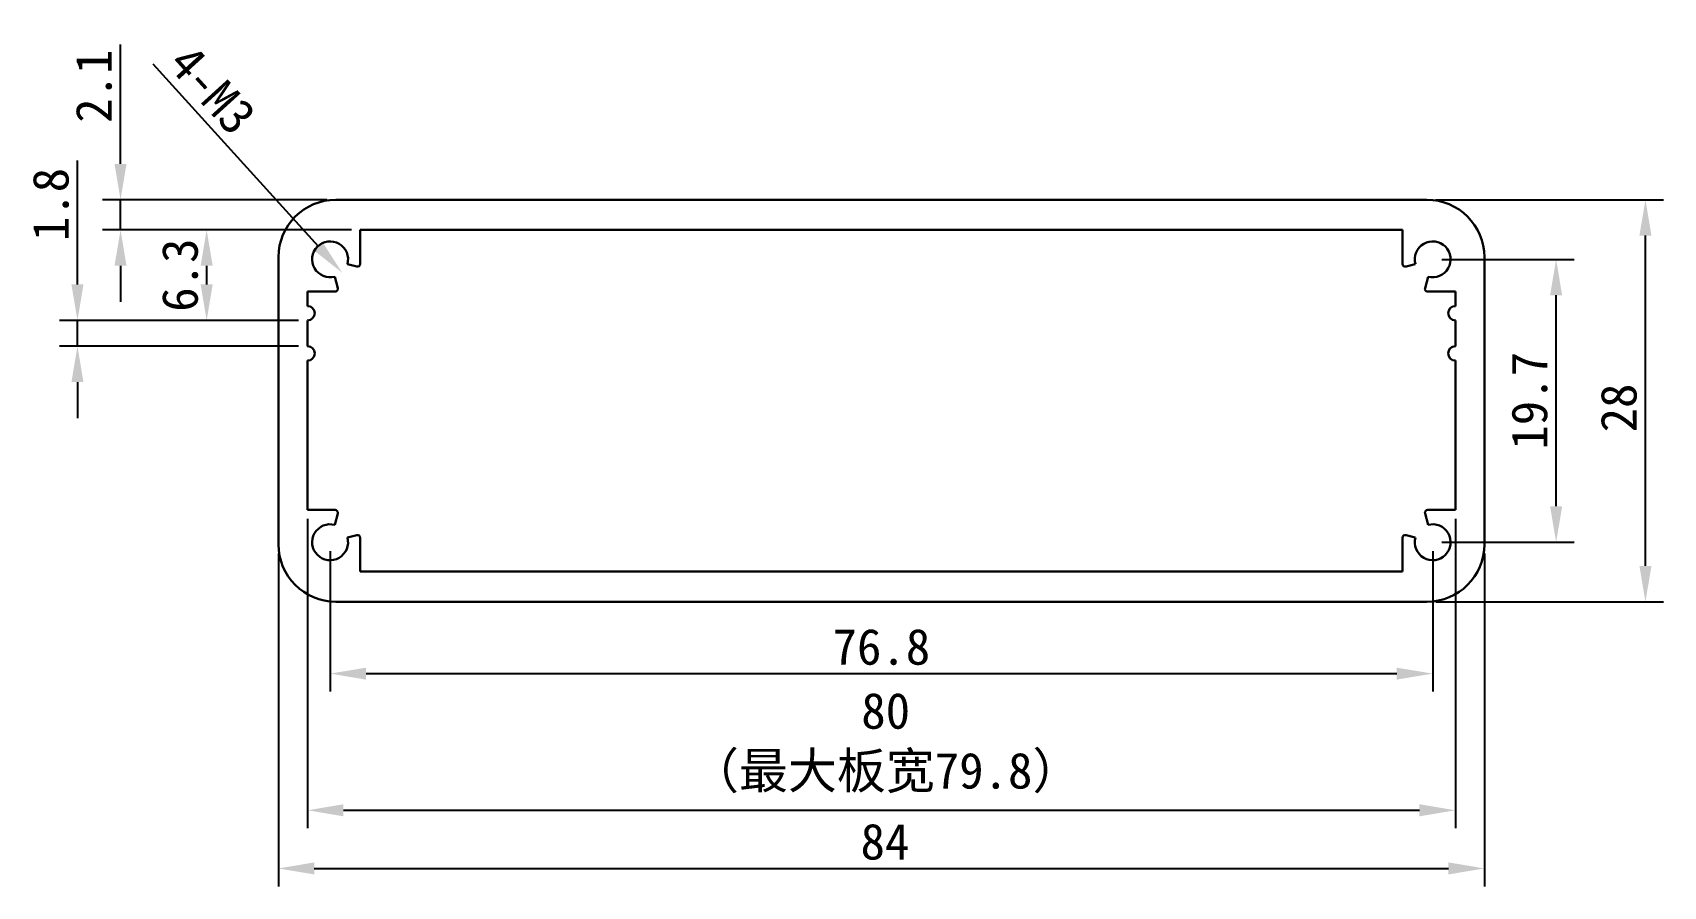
# Model space of a CAD drawing. Header units: millimetres. Extents: x 77 to 190, y 87 to 146.
import ezdxf

# ---------------------------------------------------------------- set-up
doc = ezdxf.new("R2010")
doc.units = ezdxf.units.MM
doc.header["$PDSIZE"] = -1
doc.layers.add('文字层', color=30, linetype='Continuous', lineweight=15)
doc.layers.add('细实线层', color=7, linetype='Continuous')
doc.styles.get("Standard").update_dxf_attribs({"font": 'simhei.ttf'})
doc.dimstyles.new('ISO-25', dxfattribs={"dimtxt": 2.5, "dimasz": 2.5, "dimexe": 1.25, "dimexo": 0.625, "dimtad": 1, "dimdec": 1, "dimdsep": 46, "dimtxsty": 'Standard', "dimcen": 2.5, "dimadec": 0, "dimazin": 0, "dimtfac": 1, "dimtdec": 1, "dimtmove": 0, "dimatfit": 3, "dimfxl": 1, "dimarcsym": 0})

# ---------------------------------------------------------------- blocks, each defined once
blk = doc.blocks.new('_D')
at = {"layer": 'Defpoints', "color": 0}
for p in [(97.59, 110.56), (174.39, 110.56), (174.39, 101.41)]:
    blk.add_point(p, dxfattribs=at)
at = {"layer": '细实线层', "color": 0, "lineweight": -2}
for p, q in [((97.59, 109.93), (97.59, 100.16)), ((174.39, 109.93), (174.39, 100.16)), ((100.09, 101.41), (171.89, 101.41))]:
    blk.add_line(p, q, dxfattribs=at)
at = {"layer": '细实线层', "color": 0}
for points in [[(100.09, 101.82), (100.09, 100.99), (97.59, 101.41)], [(171.89, 101.82), (171.89, 100.99), (174.39, 101.41)]]:
    blk.add_solid(points, dxfattribs=at)
at = {"layer": '细实线层', "color": 0, "insert": (135.99, 104.53), "char_height": 2.5, "attachment_point": 2}
blk.add_mtext('76.8', dxfattribs=at)
blk = doc.blocks.new('_D_1')
at = {"layer": 'Defpoints', "color": 0}
for p in [(174.39, 130.26), (182.99, 130.26), (174.39, 110.56)]:
    blk.add_point(p, dxfattribs=at)
at = {"layer": '细实线层', "color": 0, "lineweight": -2}
for p, q in [((175.02, 130.26), (184.24, 130.26)), ((182.99, 113.06), (182.99, 127.76)), ((175.02, 110.56), (184.24, 110.56))]:
    blk.add_line(p, q, dxfattribs=at)
at = {"layer": '细实线层', "color": 0}
for points in [[(182.57, 127.76), (183.41, 127.76), (182.99, 130.26)], [(182.57, 113.06), (183.41, 113.06), (182.99, 110.56)]]:
    blk.add_solid(points, dxfattribs=at)
at = {"layer": '细实线层', "color": 0, "insert": (179.87, 120.41), "char_height": 2.5, "attachment_point": 2, "rotation": 90}
blk.add_mtext('19.7', dxfattribs=at)
blk = doc.blocks.new('_D_2')
at = {"layer": 'Defpoints', "color": 0}
for p in [(96.75, 131.18), (98.43, 129.33)]:
    blk.add_point(p, dxfattribs=at)
at = {"layer": '细实线层', "color": 0, "lineweight": -2}
blk.add_line((85.24, 143.87), (96.75, 131.18), dxfattribs=at)
at = {"layer": '细实线层', "color": 0}
blk.add_solid([(97.06, 131.46), (96.44, 130.9), (98.43, 129.33)], dxfattribs=at)
at = {"layer": '细实线层', "color": 0, "insert": (89.39, 142.08), "char_height": 2.5, "attachment_point": 5, "rotation": 312.2301}
blk.add_mtext('4-M3', dxfattribs=at)
blk = doc.blocks.new('_D_3')
at = {"layer": 'Defpoints', "color": 0}
for p in [(96.02, 112.81), (175.97, 112.81), (175.97, 91.89)]:
    blk.add_point(p, dxfattribs=at)
at = {"layer": '文字层', "color": 0, "lineweight": -2}
for p, q in [((96.02, 112.18), (96.02, 90.64)), ((175.97, 112.18), (175.97, 90.64)), ((98.52, 91.89), (173.47, 91.89))]:
    blk.add_line(p, q, dxfattribs=at)
at = {"layer": '文字层', "color": 0}
for points in [[(98.52, 92.31), (98.52, 91.47), (96.02, 91.89)], [(173.47, 92.31), (173.47, 91.47), (175.97, 91.89)]]:
    blk.add_solid(points, dxfattribs=at)
at = {"layer": '文字层', "color": 0, "insert": (136.29, 100.07), "char_height": 2.5, "attachment_point": 2}
blk.add_mtext('80\\P（最大板宽79.8）', dxfattribs=at)
blk = doc.blocks.new('_D_4')
at = {"layer": 'Defpoints', "color": 0}
for p in [(93.99, 110.41), (177.99, 110.41), (177.99, 87.84)]:
    blk.add_point(p, dxfattribs=at)
at = {"layer": '细实线层', "color": 0, "lineweight": -2}
for p, q in [((93.99, 109.78), (93.99, 86.59)), ((177.99, 109.78), (177.99, 86.59)), ((96.49, 87.84), (175.49, 87.84))]:
    blk.add_line(p, q, dxfattribs=at)
at = {"layer": '细实线层', "color": 0}
for points in [[(96.49, 88.26), (96.49, 87.42), (93.99, 87.84)], [(175.49, 88.26), (175.49, 87.42), (177.99, 87.84)]]:
    blk.add_solid(points, dxfattribs=at)
at = {"layer": '细实线层', "color": 0, "insert": (136.24, 90.96), "char_height": 2.5, "attachment_point": 2}
blk.add_mtext('84', dxfattribs=at)
blk = doc.blocks.new('_D_5')
at = {"layer": 'Defpoints', "color": 0}
for p in [(173.99, 134.41), (189.21, 134.41), (173.99, 106.41)]:
    blk.add_point(p, dxfattribs=at)
at = {"layer": '细实线层', "color": 0, "lineweight": -2}
for p, q in [((174.62, 134.41), (190.46, 134.41)), ((189.21, 108.91), (189.21, 131.91)), ((174.62, 106.41), (190.46, 106.41))]:
    blk.add_line(p, q, dxfattribs=at)
at = {"layer": '细实线层', "color": 0}
for points in [[(188.79, 131.91), (189.63, 131.91), (189.21, 134.41)], [(188.79, 108.91), (189.63, 108.91), (189.21, 106.41)]]:
    blk.add_solid(points, dxfattribs=at)
at = {"layer": '细实线层', "color": 0, "insert": (186.09, 119.91), "char_height": 2.5, "attachment_point": 2, "rotation": 90}
blk.add_mtext('28', dxfattribs=at)
blk = doc.blocks.new('_D_6')
at = {"layer": 'Defpoints', "color": 0}
for p in [(82.99, 134.41), (97.99, 134.41), (99.69, 132.31)]:
    blk.add_point(p, dxfattribs=at)
at = {"layer": '细实线层', "color": 0, "lineweight": -2}
for p, q in [((82.99, 136.91), (82.99, 145.22)), ((97.37, 134.41), (81.74, 134.41)), ((82.99, 132.31), (82.99, 134.41)), ((99.07, 132.31), (81.74, 132.31)), ((82.99, 129.81), (82.99, 127.31))]:
    blk.add_line(p, q, dxfattribs=at)
at = {"layer": '细实线层', "color": 0}
for points in [[(82.57, 136.91), (83.41, 136.91), (82.99, 134.41)], [(82.57, 129.81), (83.41, 129.81), (82.99, 132.31)]]:
    blk.add_solid(points, dxfattribs=at)
at = {"layer": '细实线层', "color": 0, "insert": (79.87, 142.32), "char_height": 2.5, "attachment_point": 2, "rotation": 90}
blk.add_mtext('2.1', dxfattribs=at)
blk = doc.blocks.new('_D_7')
at = {"layer": 'Defpoints', "color": 0}
for p in [(96.02, 126.01), (79.99, 124.21), (96.02, 124.21)]:
    blk.add_point(p, dxfattribs=at)
at = {"layer": '细实线层', "color": 0, "lineweight": -2}
for p, q in [((79.99, 128.51), (79.99, 137.14)), ((95.39, 126.01), (78.74, 126.01)), ((79.99, 124.21), (79.99, 126.01)), ((95.39, 124.21), (78.74, 124.21)), ((79.99, 121.71), (79.99, 119.21))]:
    blk.add_line(p, q, dxfattribs=at)
at = {"layer": '细实线层', "color": 0}
for points in [[(79.57, 128.51), (80.41, 128.51), (79.99, 126.01)], [(79.57, 121.71), (80.41, 121.71), (79.99, 124.21)]]:
    blk.add_solid(points, dxfattribs=at)
at = {"layer": '细实线层', "color": 0, "insert": (76.87, 134.08), "char_height": 2.5, "attachment_point": 2, "rotation": 90}
blk.add_mtext('1.8', dxfattribs=at)
blk = doc.blocks.new('_D_8')
at = {"layer": 'Defpoints', "color": 0}
for p in [(99.69, 132.31), (88.99, 126.01), (96.02, 126.01)]:
    blk.add_point(p, dxfattribs=at)
at = {"layer": '细实线层', "color": 0, "lineweight": -2}
for p, q in [((99.07, 132.31), (87.74, 132.31)), ((88.99, 129.81), (88.99, 128.51)), ((95.39, 126.01), (87.74, 126.01))]:
    blk.add_line(p, q, dxfattribs=at)
at = {"layer": '细实线层', "color": 0}
for points in [[(88.57, 129.81), (89.41, 129.81), (88.99, 132.31)], [(88.57, 128.51), (89.41, 128.51), (88.99, 126.01)]]:
    blk.add_solid(points, dxfattribs=at)
at = {"layer": '细实线层', "color": 0, "insert": (85.87, 129.16), "char_height": 2.5, "attachment_point": 2, "rotation": 90}
blk.add_mtext('6.3', dxfattribs=at)

msp = doc.modelspace()

# ---------------------------------------------------------------- linework, layer by layer
at = {"color": 7, "linetype": 'Continuous', "lineweight": 30}
for p, q in [((97.99, 134.41), (173.99, 134.41)), ((99.69, 132.31), (172.29, 132.31)), ((99.69, 129.95), (99.69, 132.31)), ((172.29, 132.31), (172.29, 129.95)), ((93.99, 110.41), (93.99, 130.41)), ((98.8, 129.93), (99.44, 129.76)), ((172.54, 129.76), (173.18, 129.93)), ((177.99, 130.41), (177.99, 110.41)), ((98.13, 128.26), (97.92, 129.05)), ((174.07, 129.05), (173.86, 128.26)), ((96.02, 128.01), (97.93, 128.01)), ((96.02, 127.01), (96.02, 128.01)), ((174.05, 128.01), (175.97, 128.01)), ((175.97, 128.01), (175.97, 127.01)), ((96.02, 124.21), (96.02, 126.01)), ((175.97, 126.01), (175.97, 124.21)), ((96.02, 112.81), (96.02, 123.21)), ((175.97, 123.21), (175.97, 112.81)), ((97.93, 112.81), (96.02, 112.81)), ((97.92, 111.76), (98.13, 112.55)), ((173.86, 112.55), (174.07, 111.76)), ((175.97, 112.81), (174.05, 112.81)), ((99.44, 111.05), (98.8, 110.88)), ((99.69, 108.51), (99.69, 110.86)), ((172.29, 110.86), (172.29, 108.51)), ((173.18, 110.88), (172.54, 111.05)), ((172.29, 108.51), (99.69, 108.51)), ((173.99, 106.41), (97.99, 106.41))]:
    msp.add_line(p, q, dxfattribs=at)
for centre, radius, start, end in [((97.99, 130.41), 4, 90, 180), ((173.99, 130.41), 4, 0, 90), ((97.59, 130.26), 1.25, 345, 285), ((174.39, 130.26), 1.25, 255, 195), ((99.49, 129.95), 0.2, 255, 0), ((172.49, 129.95), 0.2, 180, 285), ((97.93, 128.21), 0.2, 270, 15), ((174.05, 128.21), 0.2, 165, 270), ((96.02, 126.51), 0.5, 270, 90), ((175.97, 126.51), 0.5, 90, 270), ((96.02, 123.71), 0.5, 270, 90), ((175.97, 123.71), 0.5, 90, 270), ((97.93, 112.61), 0.2, 345, 90), ((174.05, 112.61), 0.2, 90, 195), ((97.59, 110.56), 1.25, 75, 15), ((174.39, 110.56), 1.25, 165, 105), ((97.99, 110.41), 4, 180, 270), ((99.49, 110.86), 0.2, 0, 105), ((172.49, 110.86), 0.2, 75, 180), ((173.99, 110.41), 4, 270, 0)]:
    msp.add_arc(centre, radius, start, end, dxfattribs=at)

# ---------------------------------------------------------------- dimensions: what is measured, and where the dimension line sits
at = {"layer": '文字层'}
dim = msp.add_linear_dim(base=(175.96660103, 91.88974968), p1=(96.01660103, 112.80635517), p2=(175.96660103, 112.80635517), text='<>\\P（最大板宽79.8）', dimstyle='ISO-25', dxfattribs=at)
dim.commit()
dim.dimension.update_dxf_attribs({"geometry": '_D_3', "text_midpoint": (136.29464808, 91.88974968), "dimtype": 160})
at = {"layer": '细实线层'}
dim = msp.add_diameter_dim_2p(p1=(96.75, 131.18), p2=(98.43, 129.33), text='4-M3', dimstyle='ISO-25', dxfattribs=at)
dim.commit()
dim.dimension.update_dxf_attribs({"geometry": '_D_2', "text_midpoint": (88, 140.82), "dimtype": 163})
for base, p1, p2, picture, middle in [((82.99, 134.41), (99.69, 132.31), (97.99, 134.41), '_D_6', (82.99, 142.32)), ((79.99, 124.21), (96.02, 126.01), (96.02, 124.21), '_D_7', (79.99, 134.08)), ((189.21, 134.41), (173.99, 106.41), (173.99, 134.41), '_D_5', (189.21, 119.91)), ((88.99, 126.01), (99.69, 132.31), (96.02, 126.01), '_D_8', (88.99, 129.16)), ((182.99, 130.26), (174.39, 110.56), (174.39, 130.26), '_D_1', (182.99, 120.41))]:
    dim = msp.add_linear_dim(base=base, p1=p1, p2=p2, angle=90, dimstyle='ISO-25', dxfattribs=at)
    dim.commit()
    dim.dimension.update_dxf_attribs({"geometry": picture, "text_midpoint": middle, "dimtype": 160})
for base, p1, p2, picture, middle in [((177.99, 87.84), (93.99, 110.41), (177.99, 110.41), '_D_4', (136.24, 87.84)), ((174.39, 101.41), (97.59, 110.56), (174.39, 110.56), '_D', (135.99, 101.41))]:
    dim = msp.add_linear_dim(base=base, p1=p1, p2=p2, dimstyle='ISO-25', dxfattribs=at)
    dim.commit()
    dim.dimension.update_dxf_attribs({"geometry": picture, "text_midpoint": middle, "dimtype": 160})

doc.saveas('drawing.dxf')
